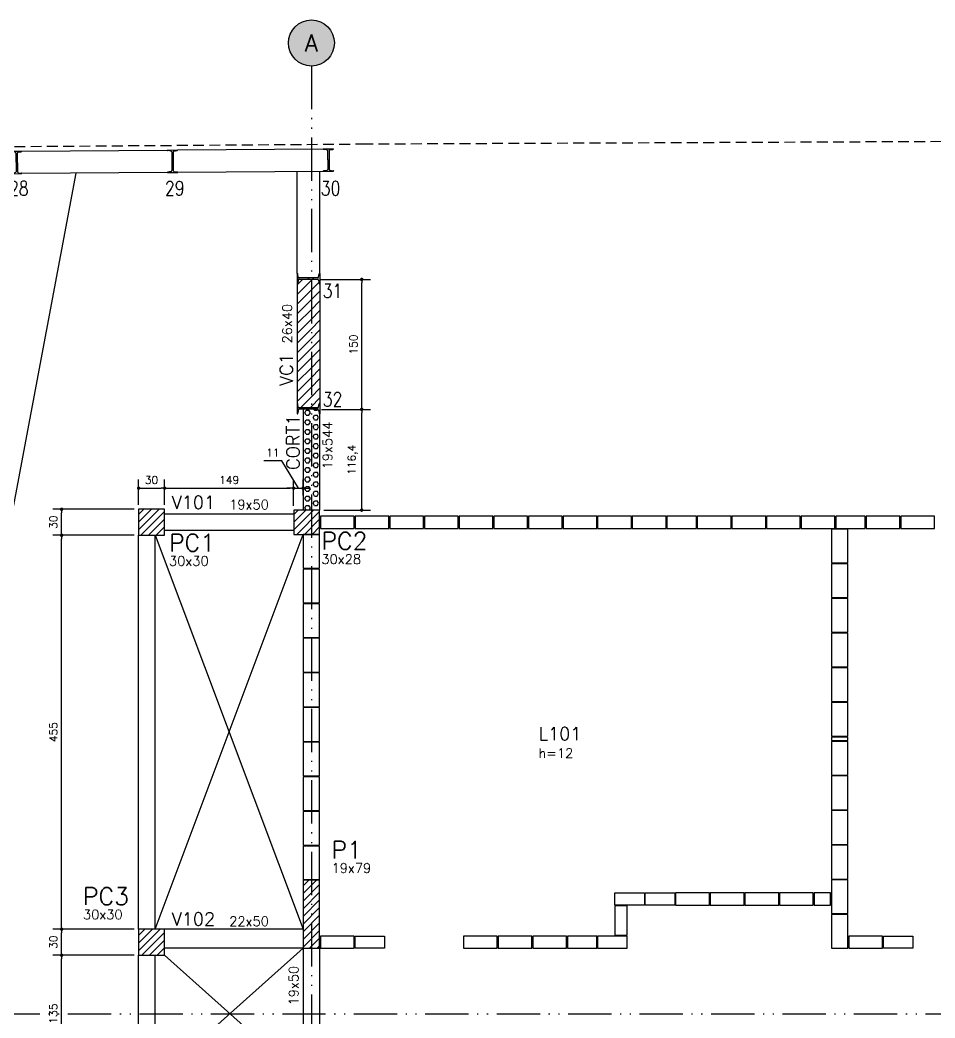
# Model space of a CAD drawing. Extents: x -15987 to 10579, y -10689 to -1189.
# Drawn here: x 6527 to 7584, y -9594 to -8441 of the extents above; entities that cross this region are included whole.
import ezdxf
from ezdxf.enums import TextEntityAlignment as Align

# ---------------------------------------------------------------- set-up
doc = ezdxf.new("R2010")
doc.units = 0
doc.header["$LTSCALE"] = 25
doc.linetypes.add('DASHED2', pattern=[0.375, 0.25, -0.125])
doc.linetypes.add('ESTILO_TQS_0004', pattern=[3.3, 2, -0.4, 0.05, -0.4, 0.05, -0.4])
for name, color, linetype in [('COTA', 1, 'Continuous'), ('EIXOS', 1, 'ESTILO_TQS_0004'), ('H2', 252, 'Continuous'), ('H4', 254, 'Continuous'), ('H5', 1, 'Continuous'), ('IND-EIXOS', 2, 'Continuous'), ('L-D', 2, 'Continuous'), ('L-N', 4, 'Continuous'), ('LINHA-FINA', 1, 'Continuous'), ('P-D', 2, 'Continuous'), ('P-N', 5, 'Continuous'), ('PENA_6', 6, 'Continuous'), ('PIL-N', 4, 'Continuous'), ('PROJ', 252, 'Continuous'), ('SOLO-FUNDAÇOES', 7, 'Continuous'), ('SOLOD-TEXTO-007', 7, 'Continuous'), ('TERRENO', 1, 'DASHED2'), ('TEXT-EIXOS', 3, 'Continuous'), ('VIG-D', 2, 'Continuous'), ('VIG-N', 4, 'Continuous'), ('VIGA', 3, 'Continuous')]:
    doc.layers.add(name, color=color, linetype=linetype)
doc.styles.add('COTA', font='romans.shx')
doc.styles.add('ROMANS', font='ROMANS')
doc.styles.get("Standard").update_dxf_attribs({"font": 'romans.shx'})
doc.dimstyles.new('forma', dxfattribs={"dimscale": 5, "dimtxt": 1.8, "dimasz": 0.8, "dimexe": 2, "dimexo": 1, "dimgap": 1, "dimtad": 1, "dimdec": 1, "dimzin": 9, "dimtxsty": 'COTA', "dimblk1": 'DOT', "dimblk2": 'DOT', "dimsah": 1, "dimcen": 0, "dimdle": 1, "dimclrd": 256, "dimclre": 256, "dimclrt": 2, "dimadec": 0, "dimazin": 0, "dimtfac": 1, "dimtdec": 0, "dimtmove": 0, "dimatfit": 3, "dimfxl": 1, "dimtolj": 1, "dimtzin": 0, "dimarcsym": 0})
pattern_1 = [(45, (6199.517, -9044.5974), (-4.419417, 4.419417), [])]
pattern_2 = [(45, (6000, 3000), (-5.61266, 5.61266), [])]

# ---------------------------------------------------------------- blocks, each defined once
blk = doc.blocks.new('A$Ce3014c6f')
at = {"layer": 'PROJ'}
for points in [[(-2815.9, -408), (-2776.9, -408), (-2776.9, -394), (-2815.9, -394), (-2815.9, -408)], [(-2775.9, -408), (-2736.9, -408), (-2736.9, -394), (-2775.9, -394), (-2775.9, -408)], [(-2735.9, -408), (-2696.9, -408), (-2696.9, -394), (-2735.9, -394), (-2735.9, -408)], [(-2695.9, -408), (-2656.9, -408), (-2656.9, -394), (-2695.9, -394), (-2695.9, -408)], [(-2655.9, -408), (-2616.9, -408), (-2616.9, -394), (-2655.9, -394), (-2655.9, -408)], [(-2615.9, -408), (-2576.9, -408), (-2576.9, -394), (-2615.9, -394), (-2615.9, -408)], [(-2575.9, -408), (-2536.9, -408), (-2536.9, -394), (-2575.9, -394), (-2575.9, -408)], [(-2535.9, -408), (-2496.9, -408), (-2496.9, -394), (-2535.9, -394), (-2535.9, -408)], [(-2495.9, -408), (-2456.9, -408), (-2456.9, -394), (-2495.9, -394), (-2495.9, -408)], [(-2455.9, -408), (-2416.9, -408), (-2416.9, -394), (-2455.9, -394), (-2455.9, -408)], [(-2415.9, -408), (-2381.9, -408), (-2381.9, -394), (-2415.9, -394), (-2415.9, -408)], [(-2380.9, -408), (-2341.9, -408), (-2341.9, -394), (-2380.9, -394), (-2380.9, -408)], [(-2340.9, -408), (-2301.9, -408), (-2301.9, -394), (-2340.9, -394), (-2340.9, -408)], [(-2300.9, -408), (-2261.9, -408), (-2261.9, -394), (-2300.9, -394), (-2300.9, -408)], [(-2260.9, -408), (-2221.9, -408), (-2221.9, -394), (-2260.9, -394), (-2260.9, -408)], [(-2220.9, -408), (-2186.9, -408), (-2186.9, -394), (-2220.9, -394), (-2220.9, -408)], [(-2185.9, -408), (-2146.9, -408), (-2146.9, -394), (-2185.9, -394), (-2185.9, -408)], [(-2145.9, -408), (-2106.9, -408), (-2106.9, -394), (-2145.9, -394), (-2145.9, -408)], [(-2225.9, -409), (-2225.9, -448), (-2206.9, -448), (-2206.9, -409), (-2225.9, -409)], [(-2835.9, -415), (-2835.9, -454), (-2816.9, -454), (-2816.9, -415), (-2835.9, -415)], [(-2225.9, -449), (-2225.9, -488), (-2206.9, -488), (-2206.9, -449), (-2225.9, -449)], [(-2835.9, -455), (-2835.9, -494), (-2816.9, -494), (-2816.9, -455), (-2835.9, -455)], [(-2835.9, -495), (-2835.9, -534), (-2816.9, -534), (-2816.9, -495), (-2835.9, -495)], [(-2225.9, -489), (-2225.9, -528), (-2206.9, -528), (-2206.9, -489), (-2225.9, -489)], [(-2225.9, -529), (-2225.9, -568), (-2206.9, -568), (-2206.9, -529), (-2225.9, -529)], [(-2835.9, -535), (-2835.9, -574), (-2816.9, -574), (-2816.9, -535), (-2835.9, -535)], [(-2835.9, -575), (-2835.9, -614), (-2816.9, -614), (-2816.9, -575), (-2835.9, -575)], [(-2225.9, -569), (-2225.9, -608), (-2206.9, -608), (-2206.9, -569), (-2225.9, -569)], [(-2225.9, -609), (-2225.9, -648), (-2206.9, -648), (-2206.9, -609), (-2225.9, -609)], [(-2835.9, -615), (-2835.9, -654), (-2816.9, -654), (-2816.9, -615), (-2835.9, -615)], [(-2835.9, -655), (-2835.9, -694), (-2816.9, -694), (-2816.9, -655), (-2835.9, -655)], [(-2206.9, -653), (-2206.9, -649), (-2225.9, -649), (-2225.9, -653), (-2206.9, -653)], [(-2225.9, -654), (-2225.9, -693), (-2206.9, -693), (-2206.9, -654), (-2225.9, -654)], [(-2835.9, -695), (-2835.9, -734), (-2816.9, -734), (-2816.9, -695), (-2835.9, -695)], [(-2225.9, -694), (-2225.9, -733), (-2206.9, -733), (-2206.9, -694), (-2225.9, -694)], [(-2835.9, -735), (-2835.9, -774), (-2816.9, -774), (-2816.9, -735), (-2835.9, -735)], [(-2225.9, -734), (-2225.9, -773), (-2206.9, -773), (-2206.9, -734), (-2225.9, -734)], [(-2835.9, -775), (-2835.9, -814), (-2816.9, -814), (-2816.9, -775), (-2835.9, -775)], [(-2225.9, -774), (-2225.9, -813), (-2206.9, -813), (-2206.9, -774), (-2225.9, -774)], [(-2225.9, -814), (-2225.9, -853), (-2206.9, -853), (-2206.9, -814), (-2225.9, -814)], [(-2475.9, -829), (-2441.9, -829), (-2441.9, -843), (-2475.9, -843), (-2475.9, -829)], [(-2440.9, -829), (-2406.9, -829), (-2406.9, -843), (-2440.9, -843), (-2440.9, -829)], [(-2366.9, -829), (-2405.9, -829), (-2405.9, -843), (-2366.9, -843), (-2366.9, -829)], [(-2326.9, -829), (-2365.9, -829), (-2365.9, -843), (-2326.9, -843), (-2326.9, -829)], [(-2286.9, -829), (-2325.9, -829), (-2325.9, -843), (-2286.9, -843), (-2286.9, -829)], [(-2246.9, -829), (-2285.9, -829), (-2285.9, -843), (-2246.9, -843), (-2246.9, -829)], [(-2245.9, -843), (-2226.9, -843), (-2226.9, -829), (-2245.9, -829), (-2245.9, -843)], [(-2475.9, -844), (-2475.9, -878), (-2461.9, -878), (-2461.9, -844), (-2475.9, -844)], [(-2225.9, -854), (-2225.9, -893), (-2206.9, -893), (-2206.9, -854), (-2225.9, -854)], [(-2776.9, -879), (-2815.9, -879), (-2815.9, -893), (-2776.9, -893), (-2776.9, -879)], [(-2775.9, -879), (-2741.9, -879), (-2741.9, -893), (-2775.9, -893), (-2775.9, -879)], [(-2611.9, -879), (-2650.9, -879), (-2650.9, -893), (-2611.9, -893), (-2611.9, -879)], [(-2571.9, -879), (-2610.9, -879), (-2610.9, -893), (-2571.9, -893), (-2571.9, -879)], [(-2531.9, -879), (-2570.9, -879), (-2570.9, -893), (-2531.9, -893), (-2531.9, -879)], [(-2496.9, -879), (-2530.9, -879), (-2530.9, -893), (-2496.9, -893), (-2496.9, -879)], [(-2461.9, -879), (-2495.9, -879), (-2495.9, -893), (-2461.9, -893), (-2461.9, -879)], [(-2166.9, -879), (-2205.9, -879), (-2205.9, -893), (-2166.9, -893), (-2166.9, -879)], [(-2165.9, -879), (-2131.9, -879), (-2131.9, -893), (-2165.9, -893), (-2165.9, -879)]]:
    blk.add_lwpolyline(points, dxfattribs=at)
blk = doc.blocks.new('_Dot')
at = {"color": 0, "linetype": 'ByBlock', "lineweight": -2}
blk.add_line((-0.5, 0), (-1, 0), dxfattribs=at)
at = {"color": 0, "linetype": 'ByBlock', "const_width": 0.5}
blk.add_lwpolyline([(-0.25, 0, 1), (0.25, 0, 1)], format="xyb", close=True, dxfattribs=at)
blk = doc.blocks.new('*D67')
at = {"layer": 'COTA', "lineweight": -2, "transparency": 16777216}
for p, q in [((6664.5, -9001.6), (6664.5, -8972.2)), ((6694.5, -9001.6), (6694.5, -8972.2)), ((6668.5, -8982.2), (6690.5, -8982.2))]:
    blk.add_line(p, q, dxfattribs=at)
at = {"layer": 'Defpoints', "color": 0, "transparency": 16777216}
for p in [(6694.5, -8982.2), (6664.5, -9006.6), (6694.5, -9006.6)]:
    blk.add_point(p, dxfattribs=at)
at = {"layer": 'COTA', "lineweight": -2, "transparency": 16777216, "xscale": 4, "yscale": 4, "zscale": 4, "rotation": 180}
blk.add_blockref('_Dot', (6664.5, -8982.2), dxfattribs=at)
at = {"layer": 'COTA', "lineweight": -2, "transparency": 16777216, "xscale": 4, "yscale": 4, "zscale": 4}
blk.add_blockref('_Dot', (6694.5, -8982.2), dxfattribs=at)
at = {"layer": 'COTA', "color": 2, "transparency": 16777216, "insert": (6679.5, -8972.7), "char_height": 9, "attachment_point": 5, "style": 'COTA'}
blk.add_mtext('\\A1;30 ', dxfattribs=at)
blk = doc.blocks.new('*D68')
at = {"layer": 'COTA', "lineweight": -2, "transparency": 16777216}
for p, q in [((6694.5, -9001.6), (6694.5, -8972.2)), ((6843.5, -9002.6), (6843.5, -8972.2)), ((6698.5, -8982.2), (6839.5, -8982.2))]:
    blk.add_line(p, q, dxfattribs=at)
at = {"layer": 'Defpoints', "color": 0, "transparency": 16777216}
for p in [(6843.5, -8982.2), (6694.5, -9006.6), (6843.5, -9007.6)]:
    blk.add_point(p, dxfattribs=at)
at = {"layer": 'COTA', "lineweight": -2, "transparency": 16777216, "xscale": 4, "yscale": 4, "zscale": 4, "rotation": 180}
blk.add_blockref('_Dot', (6694.5, -8982.2), dxfattribs=at)
at = {"layer": 'COTA', "lineweight": -2, "transparency": 16777216, "xscale": 4, "yscale": 4, "zscale": 4}
blk.add_blockref('_Dot', (6843.5, -8982.2), dxfattribs=at)
at = {"layer": 'COTA', "color": 2, "transparency": 16777216, "insert": (6769, -8972.7), "char_height": 9, "attachment_point": 5, "style": 'COTA'}
blk.add_mtext('\\A1;149 ', dxfattribs=at)
blk = doc.blocks.new('*D69')
at = {"layer": 'COTA', "lineweight": -2, "transparency": 16777216}
for p, q in [((6829.9, -8950.7), (6809.2, -8950.7)), ((6849, -8982.2), (6829.9, -8950.7)), ((6843.5, -9002.6), (6843.5, -8972.2)), ((6854.5, -8990.7), (6854.5, -8972.2)), ((6839.5, -8982.2), (6835.5, -8982.2)), ((6843.5, -8982.2), (6854.5, -8982.2)), ((6843.5, -8982.2), (6854.5, -8982.2)), ((6858.5, -8982.2), (6862.5, -8982.2))]:
    blk.add_line(p, q, dxfattribs=at)
at = {"layer": 'Defpoints', "color": 0, "transparency": 16777216}
for p in [(6854.5, -8982.2), (6854.5, -8995.7), (6843.5, -9007.6)]:
    blk.add_point(p, dxfattribs=at)
at = {"layer": 'COTA', "lineweight": -2, "transparency": 16777216, "xscale": 4, "yscale": 4, "zscale": 4}
blk.add_blockref('_Dot', (6843.5, -8982.2), dxfattribs=at)
at = {"layer": 'COTA', "lineweight": -2, "transparency": 16777216, "xscale": 4, "yscale": 4, "zscale": 4, "rotation": 180}
blk.add_blockref('_Dot', (6854.5, -8982.2), dxfattribs=at)
at = {"layer": 'COTA', "color": 2, "transparency": 16777216, "insert": (6819.5, -8941.2), "char_height": 9, "attachment_point": 5, "style": 'COTA'}
blk.add_mtext('\\A1;11 ', dxfattribs=at)
blk = doc.blocks.new('*D73')
at = {"layer": 'COTA', "lineweight": -2, "transparency": 16777216}
for p, q in [((6659.5, -9521.6), (6565.6, -9521.6)), ((6575.6, -9652.6), (6575.6, -9525.6)), ((6659.5, -9656.6), (6565.6, -9656.6))]:
    blk.add_line(p, q, dxfattribs=at)
at = {"layer": 'Defpoints', "color": 0, "transparency": 16777216}
for p in [(6575.6, -9521.6), (6664.5, -9521.6), (6664.5, -9656.6)]:
    blk.add_point(p, dxfattribs=at)
at = {"layer": 'COTA', "lineweight": -2, "transparency": 16777216, "xscale": 4, "yscale": 4, "zscale": 4}
for p, rotation in [((6575.6, -9521.6), 90), ((6575.6, -9656.6), 270)]:
    blk.add_blockref('_Dot', p, dxfattribs=dict(at, rotation=rotation))
at = {"layer": 'COTA', "color": 2, "transparency": 16777216, "insert": (6566.1, -9589.1), "char_height": 9, "attachment_point": 5, "rotation": 90, "style": 'COTA'}
blk.add_mtext('\\A1;135 ', dxfattribs=at)
blk = doc.blocks.new('*D74')
at = {"layer": 'COTA', "lineweight": -2, "transparency": 16777216}
for p, q in [((6659.5, -9491.6), (6565.6, -9491.6)), ((6575.6, -9517.6), (6575.6, -9495.6)), ((6659.5, -9521.6), (6565.6, -9521.6))]:
    blk.add_line(p, q, dxfattribs=at)
at = {"layer": 'Defpoints', "color": 0, "transparency": 16777216}
for p in [(6575.6, -9491.6), (6664.5, -9491.6), (6664.5, -9521.6)]:
    blk.add_point(p, dxfattribs=at)
at = {"layer": 'COTA', "lineweight": -2, "transparency": 16777216, "xscale": 4, "yscale": 4, "zscale": 4}
for p, rotation in [((6575.6, -9491.6), 90), ((6575.6, -9521.6), 270)]:
    blk.add_blockref('_Dot', p, dxfattribs=dict(at, rotation=rotation))
at = {"layer": 'COTA', "color": 2, "transparency": 16777216, "insert": (6566.1, -9506.6), "char_height": 9, "attachment_point": 5, "rotation": 90, "style": 'COTA'}
blk.add_mtext('\\A1;30 ', dxfattribs=at)
blk = doc.blocks.new('*D75')
at = {"layer": 'COTA', "lineweight": -2, "transparency": 16777216}
for p, q in [((6659.5, -9036.6), (6565.6, -9036.6)), ((6575.6, -9487.6), (6575.6, -9040.6)), ((6659.5, -9491.6), (6565.6, -9491.6))]:
    blk.add_line(p, q, dxfattribs=at)
at = {"layer": 'Defpoints', "color": 0, "transparency": 16777216}
for p in [(6575.6, -9036.6), (6664.5, -9036.6), (6664.5, -9491.6)]:
    blk.add_point(p, dxfattribs=at)
at = {"layer": 'COTA', "lineweight": -2, "transparency": 16777216, "xscale": 4, "yscale": 4, "zscale": 4}
for p, rotation in [((6575.6, -9036.6), 90), ((6575.6, -9491.6), 270)]:
    blk.add_blockref('_Dot', p, dxfattribs=dict(at, rotation=rotation))
at = {"layer": 'COTA', "color": 2, "transparency": 16777216, "insert": (6566.1, -9264.1), "char_height": 9, "attachment_point": 5, "rotation": 90, "style": 'COTA'}
blk.add_mtext('\\A1;455 ', dxfattribs=at)
blk = doc.blocks.new('*D76')
at = {"layer": 'COTA', "lineweight": -2, "transparency": 16777216}
for p, q in [((6659.5, -9006.6), (6565.6, -9006.6)), ((6575.6, -9032.6), (6575.6, -9010.6)), ((6659.5, -9036.6), (6565.6, -9036.6))]:
    blk.add_line(p, q, dxfattribs=at)
at = {"layer": 'Defpoints', "color": 0, "transparency": 16777216}
for p in [(6575.6, -9006.6), (6664.5, -9006.6), (6664.5, -9036.6)]:
    blk.add_point(p, dxfattribs=at)
at = {"layer": 'COTA', "lineweight": -2, "transparency": 16777216, "xscale": 4, "yscale": 4, "zscale": 4}
for p, rotation in [((6575.6, -9006.6), 90), ((6575.6, -9036.6), 270)]:
    blk.add_blockref('_Dot', p, dxfattribs=dict(at, rotation=rotation))
at = {"layer": 'COTA', "color": 2, "transparency": 16777216, "insert": (6566.1, -9021.6), "char_height": 9, "attachment_point": 5, "rotation": 90, "style": 'COTA'}
blk.add_mtext('\\A1;30 ', dxfattribs=at)
blk = doc.blocks.new('perfilW250x38-5')
at = {"layer": 'PROJ', "linetype": 'Continuous'}
for p, q in [((0.086, 0.066), (0.206, 0.066)), ((0.129, 0.054), (0.092, 0.059)), ((0.138, 0.043), (0.138, -0.172)), ((0.154, 0.043), (0.154, -0.172)), ((0.163, 0.054), (0.2, 0.059)), ((0.086, -0.194), (0.206, -0.194)), ((0.129, -0.183), (0.092, -0.188)), ((0.163, -0.183), (0.2, -0.188))]:
    blk.add_line(p, q, dxfattribs=at)
for centre, radius, start, end in [((0.092, 0.066), 0.00614, 180, 270), ((0.128, 0.043), 0.0102, 0, 81.1582), ((0.164, 0.043), 0.0102, 98.8418, 180), ((0.2, 0.066), 0.00614, 270, 0), ((0.092, -0.194), 0.00614, 90, 180), ((0.128, -0.172), 0.0102, 278.8418, 0), ((0.164, -0.172), 0.0102, 180, 261.1582), ((0.2, -0.194), 0.00614, 0, 90)]:
    blk.add_arc(centre, radius, start, end, dxfattribs=at)
at = {"layer": 'PROJ'}
blk.add_point((0.146, -0.064), dxfattribs=at)
blk = doc.blocks.new('A$C0fe96c67')
at = {"layer": 'LINHA-FINA'}
for points in [[(1190.2, -257.4), (1358.2, -256.1)], [(1370.2, -256), (1538.2, -254.8)], [(1358.4, -282.1), (1190.4, -283.4)], [(1538.3, -280.8), (1370.4, -282)], [(1508.2, -398.7), (1508.2, -281)], [(1534.2, -398.7), (1534.2, -280.8)]]:
    blk.add_lwpolyline(points, dxfattribs=at)
at = {"layer": 'VIGA'}
for points in [[(1508.2, -410.8), (1508.2, -548.8)], [(1534.2, -410.8), (1534.2, -548.8)]]:
    blk.add_lwpolyline(points, dxfattribs=at)
at = {"layer": 'SOLO-FUNDAÇOES', "color": 111, "xscale": 100, "yscale": 100, "zscale": 100}
for p, rotation in [((1169.7, -264.1), 0.4262441067884888), ((1349.6, -262.8), 0.4262441067884888), ((1529.6, -261.4), 0.4262441067884888), ((1527.6, -390.1), 270), ((1527.6, -540.2), 270)]:
    blk.add_blockref('perfilW250x38-5', p, dxfattribs=dict(at, rotation=rotation))
at = {"layer": 'SOLOD-TEXTO-007', "style": 'ROMANS', "width": 0.8}
for s, p in [('28', (1175.5, -308.5)), ('29', (1355.5, -308.5)), ('30', (1535.5, -308.5)), ('31', (1537.8, -427)), ('32', (1537.8, -552.2))]:
    blk.add_text(s, height=16.5, dxfattribs=at).set_placement(p)
blk = doc.blocks.new('*D120')
at = {"layer": 'COTA', "lineweight": -2, "transparency": 16777216}
for p, q in [((6875.7, -8891.2), (6932.1, -8891.2)), ((6922.1, -9003.6), (6922.1, -8895.2)), ((6878.5, -9007.6), (6932.1, -9007.6))]:
    blk.add_line(p, q, dxfattribs=at)
at = {"layer": 'Defpoints', "color": 0, "transparency": 16777216}
for p in [(6870.7, -8891.2), (6922.1, -8891.2), (6873.5, -9007.6)]:
    blk.add_point(p, dxfattribs=at)
at = {"layer": 'COTA', "lineweight": -2, "transparency": 16777216, "xscale": 4, "yscale": 4, "zscale": 4}
for p, rotation in [((6922.1, -8891.2), 90), ((6922.1, -9007.6), 270)]:
    blk.add_blockref('_Dot', p, dxfattribs=dict(at, rotation=rotation))
at = {"layer": 'COTA', "color": 2, "transparency": 16777216, "insert": (6911.8, -8949.4), "char_height": 9, "attachment_point": 5, "rotation": 90, "style": 'COTA'}
blk.add_mtext('\\A1;116,4 ', dxfattribs=at)
blk = doc.blocks.new('*D121')
at = {"layer": 'COTA', "lineweight": -2, "transparency": 16777216}
for p, q in [((6874.1, -8741.1), (6932.1, -8741.1)), ((6922.1, -8887.2), (6922.1, -8745.1)), ((6875.7, -8891.2), (6932.1, -8891.2))]:
    blk.add_line(p, q, dxfattribs=at)
at = {"layer": 'Defpoints', "color": 0, "transparency": 16777216}
for p in [(6869.1, -8741.1), (6922.1, -8741.1), (6870.7, -8891.2)]:
    blk.add_point(p, dxfattribs=at)
at = {"layer": 'COTA', "lineweight": -2, "transparency": 16777216, "xscale": 4, "yscale": 4, "zscale": 4}
for p, rotation in [((6922.1, -8741.1), 90), ((6922.1, -8891.2), 270)]:
    blk.add_blockref('_Dot', p, dxfattribs=dict(at, rotation=rotation))
at = {"layer": 'COTA', "color": 2, "transparency": 16777216, "insert": (6912.6, -8816.2), "char_height": 9, "attachment_point": 5, "rotation": 90, "style": 'COTA'}
blk.add_mtext('\\A1;150 ', dxfattribs=at)

msp = doc.modelspace()

# ---------------------------------------------------------------- hatches: boundary and pattern name
at = {"layer": 'H2'}
h = msp.add_hatch(dxfattribs=at)
h.set_pattern_fill('ANSI31', color=256, scale=2.5, style=0)
h.set_pattern_definition(pattern_2)
h.paths.add_polyline_path([(6873.52, -8746.35), (6873.52, -8734.27, 0.4142136), (6872.91, -8734.89), (6872.33, -8738.63, -0.3697038), (6871.32, -8739.49), (6864.02, -8739.49), (6864.02, -8889.54), (6871.32, -8889.54, 0.3697038), (6872.33, -8888.67), (6872.91, -8884.93, -0.4142136), (6873.52, -8884.31)])
h = msp.add_hatch(dxfattribs=at)
h.set_pattern_fill('ANSI31', color=256, scale=2.5, style=0)
h.set_pattern_definition(pattern_2)
h.paths.add_polyline_path([(6864.02, -8741.13), (6849.73, -8741.13, 0.3697038), (6848.72, -8742), (6848.14, -8745.74, -0.4142136), (6847.52, -8746.35), (6847.52, -8884.31), (6847.52, -8896.39, 0.4142136), (6848.14, -8895.78), (6848.72, -8892.04, -0.3697038), (6849.73, -8891.17), (6864.02, -8891.17)])
h = msp.add_hatch(dxfattribs=at)
h.set_pattern_fill('HEX', color=256, style=0)
h.paths.add_polyline_path([(6873.52, -8896.39, -0.3264465), (6872.94, -8895.97), (6872.33, -8892.04, 0.3697038), (6871.32, -8891.17), (6854.52, -8891.17), (6854.52, -9007.6), (6873.52, -9007.6)])
at = {"layer": 'H4'}
h = msp.add_hatch(color=256, dxfattribs=at)
edge = h.paths.add_edge_path()
edge.add_arc((6864.02, -8468.08), 26.59, 0, 360)
at = {"layer": 'H5'}
h = msp.add_hatch(dxfattribs=at)
h.set_pattern_fill('ANSI31', color=256, scale=50, style=0)
h.set_pattern_definition(pattern_1)
h.paths.add_polyline_path([(6664.52, -9036.6), (6694.52, -9036.6), (6694.52, -9006.6), (6664.52, -9006.6)])
h = msp.add_hatch(dxfattribs=at)
h.set_pattern_fill('ANSI31', color=256, scale=50, style=0)
h.set_pattern_definition([(45, (6219.517, -9044.5974), (-4.41942, 4.41942), [])])
h.paths.add_polyline_path([(6843.52, -9035.6), (6873.52, -9035.6), (6873.52, -9007.6), (6843.52, -9007.6)])
h = msp.add_hatch(dxfattribs=at)
h.set_pattern_fill('ANSI31', color=256, scale=50, style=0)
h.set_pattern_definition(pattern_1)
h.paths.add_polyline_path([(6854.52, -9513.6), (6873.52, -9513.6), (6873.52, -9434.6), (6854.52, -9434.6)])
h = msp.add_hatch(dxfattribs=at)
h.set_pattern_fill('ANSI31', color=256, scale=50, style=0)
h.set_pattern_definition(pattern_1)
h.paths.add_polyline_path([(6664.52, -9521.6), (6694.52, -9521.6), (6694.52, -9491.6), (6664.52, -9491.6)])

# ---------------------------------------------------------------- linework, layer by layer
at = {"layer": 'EIXOS'}
for p, q in [((6864.02, -8494.61), (6864.02, -10689.12)), ((5427.92, -9589.1), (9672.89, -9589.1))]:
    msp.add_line(p, q, dxfattribs=at)
at = {"layer": 'IND-EIXOS'}
msp.add_circle((6864.02, -8468.08), 26.59, dxfattribs=at)
at = {"layer": 'LINHA-FINA'}
for points in [[(6227.02, -10562), (6592.31, -8618.49)], [(6683.52, -9491.6), (6854.52, -9035.6)], [(6683.52, -9036.6), (6854.52, -9491.6)], [(6694.52, -9656.6), (6854.52, -9513.6)], [(6694.52, -9521.6), (6854.52, -9664.6)]]:
    msp.add_lwpolyline(points, dxfattribs=at)
at = {"layer": 'P-N', "linetype": 'Continuous'}
for points in [[(6664.52, -9036.6), (6694.52, -9036.6), (6694.52, -9006.6), (6664.52, -9006.6), (6664.52, -9036.6)], [(6843.52, -9035.6), (6873.52, -9035.6), (6873.52, -9007.6), (6843.52, -9007.6), (6843.52, -9035.6)], [(6854.52, -9513.6), (6873.52, -9513.6), (6873.52, -9434.6), (6854.52, -9434.6), (6854.52, -9513.6)], [(6664.52, -9521.6), (6694.52, -9521.6), (6694.52, -9491.6), (6664.52, -9491.6), (6664.52, -9521.6)]]:
    msp.add_lwpolyline(points, dxfattribs=at)
at = {"layer": 'TERRENO', "linetype": 'DASHED2', "ltscale": 2}
msp.add_lwpolyline([(9025.53, -8576), (8359.47, -8578.84), (7610.11, -8581.94), (6927.42, -8584.99), (5669.14, -8594.35), (5498.88, -9591.06), (5414.85, -10102.45), (5328.14, -10538.06), (5319.52, -10588.6), (6247, -10593.14), (6553.8, -10594.59), (6798.65, -10597.01), (7370.85, -10596.96), (7899.7, -10605.56), (8137.16, -10606.46), (8374.62, -10607.28), (8842.89, -10599.37)], dxfattribs=at)
at = {"layer": 'VIGA'}
for p, q in [((6854.52, -9513.6), (6854.52, -9664.6)), ((6873.52, -9513.6), (6873.52, -9664.6))]:
    msp.add_line(p, q, dxfattribs=at)
for points in [[(6854.52, -8891.17), (6854.52, -9007.6)], [(6873.52, -8896.39), (6873.52, -9007.6)], [(6843.52, -9012.1), (6694.52, -9012.1)], [(6664.52, -9491.6), (6664.52, -9036.6)], [(6683.52, -9491.6), (6683.52, -9036.6)], [(6843.52, -9031.1), (6694.52, -9031.1)], [(6854.52, -9491.6), (6694.52, -9491.6)], [(6854.52, -9513.6), (6694.52, -9513.6)], [(6664.52, -9656.6), (6664.52, -9521.6)], [(6683.52, -9656.6), (6683.52, -9521.6)]]:
    msp.add_lwpolyline(points, dxfattribs=at)

# ---------------------------------------------------------------- block references
msp.add_blockref('A$Ce3014c6f', (9690.38, -8620.61))
at = {"layer": 'PENA_6'}
msp.add_blockref('A$C0fe96c67', (5339.34, -8335.56), dxfattribs=at)

# ---------------------------------------------------------------- texts
at = {"layer": 'L-D'}
msp.add_text('h=12', height=11, dxfattribs=at).set_placement((7126.22, -9293.73))
at = {"layer": 'L-N'}
msp.add_text('L101', height=15, dxfattribs=at).set_placement((7126.22, -9273.33))
at = {"layer": 'P-D', "linetype": 'Continuous'}
for s, p in [('30x28', (6875.57, -9069.68)), ('30x30', (6699.6, -9071.79)), ('19x79', (6887.26, -9426.44)), ('30x30', (6600.26, -9480.06))]:
    msp.add_text(s, height=11, dxfattribs=at).set_placement(p)
at = {"layer": 'PIL-N', "linetype": 'Continuous'}
for s, p in [('PC1', (6699.6, -9055.29)), ('PC2', (6875.57, -9053.18)), ('P1', (6887.26, -9409.94)), ('PC3', (6600.26, -9463.56))]:
    msp.add_text(s, height=20, dxfattribs=at).set_placement(p)
at = {"layer": 'TEXT-EIXOS'}
msp.add_text('A', height=20, dxfattribs=at).set_placement((6863.91, -8468.08), align=Align.MIDDLE_CENTER)
at = {"layer": 'VIG-D', "linetype": 'Continuous'}
for s, p in [('26x40', (6841.5, -8815.09)), ('19x544', (6888.06, -8960.53)), ('19x50', (6848.98, -9579.56))]:
    msp.add_text(s, height=11, rotation=90, dxfattribs=at).set_placement(p)
for s, p in [('19x50', (6769.15, -9006.65, -0.02)), ('22x50', (6769.15, -9487.93, -0.02))]:
    msp.add_text(s, height=11, dxfattribs=at).set_placement(p)
at = {"layer": 'VIG-N', "linetype": 'Continuous'}
for s, p in [('VC1', (6842.47, -8864.02)), ('CORT1', (6850.27, -8961.22))]:
    msp.add_text(s, height=15, rotation=90, dxfattribs=at).set_placement(p)
for s, p in [('V101', (6702.68, -9006.05, -0.02)), ('V102', (6702.68, -9487.34, -0.02))]:
    msp.add_text(s, height=15, dxfattribs=at).set_placement(p)

# ---------------------------------------------------------------- dimensions: what is measured, and where the dimension line sits
at = {"layer": 'COTA'}
for base, p1, p2, override, picture, middle in [((6922.12, -8741.13), (6870.66, -8891.17), (6869.06, -8741.13), {"dimpost": ' ', "dimtmove": 1}, '*D121', (6912.62, -8816.15)), ((6922.12, -8891.17), (6873.52, -9007.6), (6870.66, -8891.17), {"dimpost": ' '}, '*D120', (6911.76, -8949.39)), ((6575.57, -9006.6), (6664.52, -9036.6), (6664.52, -9006.6), {"dimpost": ' ', "dimtmove": 1}, '*D76', (6566.07, -9021.6)), ((6575.57, -9036.6), (6664.52, -9491.6), (6664.52, -9036.6), {"dimpost": ' ', "dimtmove": 1}, '*D75', (6566.07, -9264.1)), ((6575.57, -9491.6), (6664.52, -9521.6), (6664.52, -9491.6), {"dimpost": ' ', "dimtmove": 1}, '*D74', (6566.07, -9506.6)), ((6575.57, -9521.6), (6664.52, -9656.6), (6664.52, -9521.6), {"dimpost": ' ', "dimtmove": 1}, '*D73', (6566.07, -9589.1))]:
    dim = msp.add_linear_dim(base=base, p1=p1, p2=p2, angle=90, dimstyle='forma', override=override, dxfattribs=at)
    dim.commit()
    dim.dimension.update_dxf_attribs({"geometry": picture, "text_midpoint": middle})
dim = msp.add_linear_dim(base=(6854.52, -8982.2), p1=(6843.52, -9007.6), p2=(6854.52, -8995.71), dimstyle='forma', override={"dimpost": ' ', "dimtmove": 1}, dxfattribs=at)
dim.commit()
dim.dimension.update_dxf_attribs({"geometry": '*D69', "text_midpoint": (6824.9, -8950.7), "dimtype": 128})
for base, p1, p2, override, picture, middle in [((6694.52, -8982.2), (6664.52, -9006.6), (6694.52, -9006.6), {"dimpost": ' '}, '*D67', (6679.52, -8972.7)), ((6843.52, -8982.2), (6694.52, -9006.6), (6843.52, -9007.6), {"dimpost": ' ', "dimtmove": 1}, '*D68', (6769.02, -8972.7))]:
    dim = msp.add_linear_dim(base=base, p1=p1, p2=p2, dimstyle='forma', override=override, dxfattribs=at)
    dim.commit()
    dim.dimension.update_dxf_attribs({"geometry": picture, "text_midpoint": middle})

doc.saveas('drawing.dxf')
